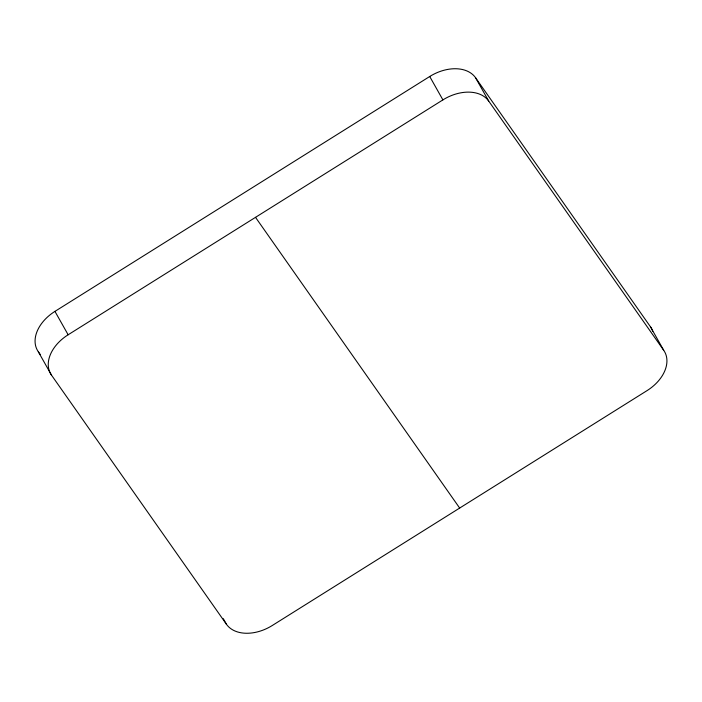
<?xml version="1.0" encoding="UTF-8"?>
<svg xmlns="http://www.w3.org/2000/svg" width="702" height="702" viewBox="0 0 702 702"><rect width="100%" height="100%" fill="white"/><g stroke="black" fill="none" stroke-linecap="round" stroke-linejoin="round"><path stroke-width="1.05" d="M54.949 311.381L429.721 76.5A36.899 25.307 -29.4 0 1 475.526 77.694L650.517 326.886L663.697 350.28A36.899 25.307 -29.4 0 1 647.051 390.619L272.279 625.5A36.899 25.307 -29.4 0 1 226.474 624.306L51.483 375.114L38.303 351.72A36.899 25.307 -29.4 0 1 54.949 311.381L68.138 334.775A36.899 25.307 -29.4 0 0 51.483 375.114M68.138 334.775L442.901 99.895A36.899 25.307 -29.4 0 1 488.715 101.088L663.697 350.28M255.519 217.339L459.67 508.064M38.303 351.72L40.189 354.405M475.526 77.694L488.715 101.088M429.721 76.5L442.901 99.895M223.306 618.69L226.474 624.306M650.517 326.886A36.899 25.307 -29.4 0 1 652.755 331.309"/></g></svg>
